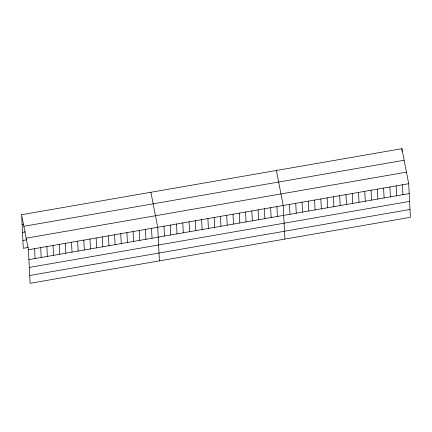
<?xml version="1.0" encoding="UTF-8"?>
<svg xmlns="http://www.w3.org/2000/svg" width="432" height="432" viewBox="0 0 432 432"><rect width="100%" height="100%" fill="white"/><g stroke="black" fill="none" stroke-linecap="round" stroke-linejoin="round"><path stroke-width="0.65" d="M21.6 214.715L401.895 148.689L408.699 183.708L410.4 217.285L30.105 283.311L28.404 249.739L21.6 214.715L23.301 248.292L28.226 247.439M22.102 224.586L23.333 224.375M23.846 226.276L404.141 160.245M22.496 232.411L25.574 231.876M26.158 238.178L406.453 172.152M22.907 240.467L26.6 239.83M28.404 249.739L408.699 183.708M28.901 259.61L409.201 193.579M29.3 267.43L409.595 201.404M29.705 275.486L410.006 209.461M276.399 170.478L283.203 205.497L284.904 239.074M150.903 192.267L157.702 227.286L159.403 260.863M401.895 148.689L402.03 151.319M402.424 184.799L402.926 194.67M396.149 185.89L396.652 195.761M389.875 186.975L390.377 196.846M383.6 188.066L384.102 197.937M377.325 189.157L377.827 199.028M371.05 190.247L371.552 200.119M364.775 191.333L365.278 201.204M358.501 192.424L358.997 202.295M352.226 193.514L352.723 203.386M345.951 194.605L346.448 204.476M339.676 195.691L340.173 205.562M333.401 196.781L333.898 206.653M327.127 197.872L327.623 207.743M320.852 198.963L321.349 208.834M314.577 200.048L315.074 209.92M308.302 201.139L308.799 211.01M302.027 202.23L302.524 212.101M295.753 203.321L296.249 213.192M289.478 204.406L289.975 214.277M276.928 206.588L277.425 216.459M270.653 207.679L271.15 217.55M264.379 208.764L264.875 218.635M258.104 209.855L258.601 219.726M251.829 210.946L252.326 220.817M245.554 212.036L246.051 221.908M239.279 213.122L239.776 222.993M233.005 214.213L233.501 224.084M226.73 215.303L227.227 225.175M220.455 216.394L220.952 226.265M214.175 217.48L214.677 227.351M207.9 218.57L208.402 228.442M201.625 219.661L202.127 229.532M195.35 220.752L195.853 230.623M189.076 221.837L189.578 231.709M182.801 222.928L183.303 232.799M176.526 224.019L177.028 233.89M170.251 225.11L170.753 234.981M163.976 226.195L164.479 236.066M151.546 228.355L152.048 238.226M145.39 229.424L145.886 239.296M139.234 230.494L139.73 240.365M133.072 231.563L133.574 241.434M126.916 232.632L127.418 242.503M120.76 233.701L121.262 243.572M114.604 234.77L115.101 244.642M108.448 235.84L108.945 245.711M102.287 236.909L102.789 246.78M96.131 237.978L96.633 247.849M89.975 239.047L90.477 248.918M83.819 240.116L84.316 249.988M77.657 241.186L78.16 251.057M71.501 242.255L72.004 252.126M65.345 243.324L65.848 253.195M59.189 244.393L59.686 254.264M53.033 245.462L53.53 255.334M46.872 246.532L47.374 256.403M40.716 247.601L41.218 257.472M34.56 248.67L35.062 258.541"/></g></svg>
